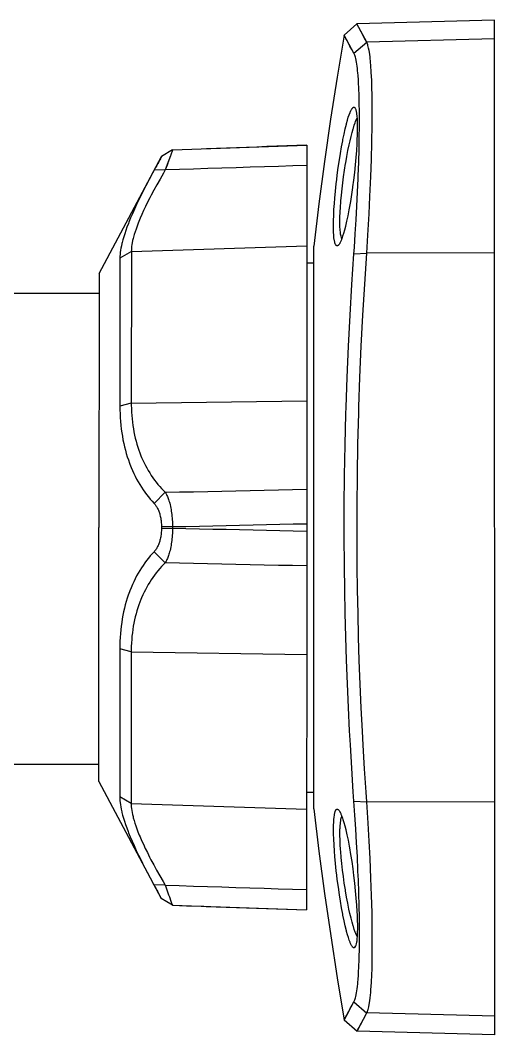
# Model space of a CAD drawing. Header units: millimetres. Extents: x -495897 to 1376592, y -28539 to 470976.
# Drawn here: x 206353 to 208656, y 198647 to 203570 of the extents above; entities that cross this region are included whole.
import ezdxf

# ---------------------------------------------------------------- set-up
doc = ezdxf.new("R2010")
doc.units = ezdxf.units.MM

msp = doc.modelspace()

# ---------------------------------------------------------------- linework, layer by layer
at = {"color": 0}
for p, q in [((207986.888, 203552.118), (207924.618, 203498.194)), ((208655.088, 203569.642), (207986.888, 203552.118)), ((208034.598, 203464.16), (207986.888, 203552.313)), ((207996.248, 203535.244), (207987.408, 203551.208)), ((208655.348, 203480.254), (208655.088, 203569.642)), ((207972.198, 203410.041), (207924.618, 203498.194)), ((207925.138, 203497.089), (207924.618, 203498.194)), ((208001.578, 203525.429), (207996.248, 203535.244)), ((208008.078, 203513.235), (208001.578, 203525.429)), ((208024.588, 203482.594), (208008.078, 203513.235)), ((207929.818, 203488.704), (207925.138, 203497.089)), ((207933.848, 203481.359), (207929.818, 203488.704)), ((207939.308, 203471.505), (207933.848, 203481.359)), ((207945.938, 203459.116), (207939.308, 203471.505)), ((207953.348, 203444.803), (207945.938, 203459.116)), ((207972.198, 203409.859), (208034.598, 203464.16)), ((208034.598, 203464.16), (208024.588, 203482.594)), ((208655.348, 203480.254), (208034.598, 203464.16)), ((208037.198, 203457.881), (208034.598, 203464.16)), ((208039.928, 203450.354), (208037.198, 203457.881)), ((208040.708, 203447.325), (208039.928, 203450.354)), ((208655.478, 202441.97), (208655.348, 203480.254)), ((207962.448, 203428.293), (207953.348, 203444.803)), ((207972.458, 203409.859), (207962.448, 203428.293)), ((207973.888, 203407.025), (207972.458, 203410.041)), ((207975.318, 203403.58), (207973.888, 203407.025)), ((207976.748, 203399.641), (207975.318, 203403.58)), ((207977.918, 203395.741), (207976.748, 203399.641)), ((208043.698, 203435.131), (208040.708, 203447.325)), ((208046.038, 203422.755), (208043.698, 203435.131)), ((208048.898, 203404.503), (208046.038, 203422.755)), ((208050.718, 203390.697), (208048.898, 203404.503)), ((207979.608, 203390.008), (207977.918, 203395.741)), ((207981.168, 203383.716), (207979.608, 203390.008)), ((207982.858, 203376.566), (207981.168, 203383.716)), ((207983.118, 203375.097), (207982.858, 203376.566)), ((207984.808, 203366.153), (207983.118, 203375.097)), ((207986.368, 203356.845), (207984.808, 203366.153)), ((207987.798, 203346.614), (207986.368, 203356.845)), ((208053.448, 203364.918), (208050.718, 203390.697)), ((208054.618, 203351.294), (208053.448, 203364.918)), ((208056.958, 203316.896), (208054.618, 203351.294)), ((207989.228, 203335.525), (207987.798, 203346.614)), ((207990.528, 203323.136), (207989.228, 203335.525)), ((207991.178, 203315.986), (207990.528, 203323.136)), ((207992.608, 203299.333), (207991.178, 203315.986)), ((208058.778, 203278.377), (208056.958, 203316.896)), ((207993.908, 203281.952), (207992.608, 203299.333)), ((207995.208, 203263.336), (207993.908, 203281.952)), ((207996.248, 203243.433), (207995.208, 203263.336)), ((208059.688, 203251.324), (208058.778, 203278.377)), ((208060.858, 203198.856), (208059.688, 203251.324)), ((207996.638, 203233.943), (207996.248, 203243.433)), ((207997.548, 203210.829), (207996.638, 203233.943)), ((207998.198, 203186.285), (207997.548, 203210.829)), ((207998.718, 203160.337), (207998.198, 203186.285)), ((207999.108, 203132.179), (207998.718, 203160.337)), ((208061.508, 203141.344), (208060.858, 203198.856)), ((207945.288, 203098.873), (207949.448, 203110.716)), ((207949.448, 203110.716), (207953.608, 203121.623)), ((207953.608, 203121.805), (207954.908, 203124.652)), ((207953.608, 203121.623), (207953.608, 203121.805)), ((207954.908, 203124.652), (207956.078, 203127.72)), ((207956.078, 203127.72), (207957.508, 203130.567)), ((207957.508, 203130.567), (207958.938, 203133.635)), ((207958.938, 203133.635), (207960.368, 203136.3)), ((207960.368, 203136.3), (207962.058, 203139.004)), ((207962.058, 203139.004), (207963.878, 203141.526)), ((207963.878, 203141.526), (207964.528, 203142.761)), ((207964.528, 203142.761), (207965.828, 203144.009)), ((207965.828, 203144.009), (207966.868, 203145.296)), ((207966.868, 203145.296), (207967.908, 203146.167)), ((207967.908, 203146.167), (207968.818, 203146.895)), ((207968.818, 203146.895), (207969.728, 203147.402)), ((207969.728, 203147.402), (207970.638, 203147.584)), ((207970.638, 203147.584), (207971.548, 203147.766)), ((207971.548, 203147.766), (207972.458, 203147.948)), ((207972.458, 203147.948), (207972.588, 203147.948)), ((207972.588, 203147.948), (207973.108, 203147.766)), ((207973.108, 203147.766), (207973.628, 203147.766)), ((207973.628, 203147.766), (207974.018, 203147.584)), ((207974.018, 203147.584), (207974.538, 203147.402)), ((207974.538, 203147.402), (207974.928, 203147.077)), ((207974.928, 203147.077), (207975.318, 203146.895)), ((207975.318, 203146.895), (207975.838, 203146.531)), ((207975.838, 203146.531), (207976.098, 203146.167)), ((207976.098, 203146.167), (207976.488, 203145.79)), ((207976.488, 203145.79), (207976.878, 203145.296)), ((207976.878, 203145.296), (207978.438, 203142.956)), ((207978.438, 203142.956), (207979.868, 203140.057)), ((207979.868, 203140.057), (207981.168, 203136.482)), ((207981.168, 203136.482), (207981.948, 203134.506)), ((207981.948, 203134.506), (207983.508, 203127.538)), ((207983.508, 203127.538), (207984.938, 203119.647)), ((207984.938, 203119.647), (207985.458, 203115.344)), ((207985.458, 203115.344), (207986.758, 203104.242)), ((207986.758, 203104.242), (207987.668, 203091.359)), ((207999.108, 203130.749), (207999.108, 203132.179)), ((207999.238, 203108.376), (207999.238, 203111.21)), ((207999.238, 203056.038), (207999.238, 203108.376)), ((208061.118, 203057.832), (208061.508, 203125.757)), ((208061.508, 203125.757), (208061.508, 203141.344)), ((207930.338, 203042.427), (207936.058, 203065.723)), ((207936.058, 203065.723), (207936.968, 203069.298)), ((207936.968, 203069.298), (207941.388, 203085.444)), ((207941.388, 203085.444), (207945.288, 203098.873)), ((207969.728, 203046.184), (207974.148, 203060.172)), ((207974.148, 203060.172), (207978.438, 203072.366)), ((207978.438, 203072.366), (207980.648, 203078.281)), ((207980.648, 203078.281), (207984.028, 203086.497)), ((207984.028, 203086.497), (207987.668, 203093.699)), ((207987.668, 203091.359), (207987.798, 203088.655)), ((207987.798, 203088.655), (207988.578, 203071.638)), ((207988.578, 203071.638), (207988.708, 203054.985)), ((207988.708, 203054.985), (207988.708, 203032.612)), ((207998.718, 203001.425), (207999.238, 203056.038)), ((208059.818, 202983.862), (208061.118, 203057.832)), ((207919.158, 202990.83), (207924.748, 203017.701)), ((207924.748, 203017.701), (207930.338, 203042.427)), ((207953.608, 202984.915), (207958.678, 203006.053)), ((207958.678, 203006.053), (207963.618, 203025.41)), ((207963.618, 203025.41), (207968.818, 203043.155)), ((207968.818, 203043.155), (207969.728, 203046.184)), ((207988.318, 203015.049), (207987.278, 202987.619)), ((207988.708, 203032.612), (207988.318, 203015.049)), ((207092.618, 202940.702), (207744.048, 202963.27)), ((207549.308, 202956.432), (207500.558, 202954.651)), ((207597.928, 202958.083), (207549.308, 202956.432)), ((207646.548, 202959.695), (207597.928, 202958.083)), ((207695.298, 202961.476), (207646.548, 202959.695)), ((207744.048, 202963.088), (207695.298, 202961.476)), ((207744.048, 202963.088), (207743.658, 201723.577)), ((207744.048, 202963.27), (207744.048, 202963.088)), ((207912.398, 202954.833), (207918.118, 202985.279)), ((207918.118, 202985.279), (207919.158, 202990.83)), ((207943.468, 202937.634), (207949.318, 202965.61)), ((207949.318, 202965.61), (207953.608, 202984.915)), ((207986.368, 202969.874), (207984.418, 202937.816)), ((207987.278, 202987.619), (207986.368, 202969.874)), ((207997.548, 202943.549), (207998.718, 203001.425)), ((208057.478, 202893.928), (208059.818, 202977.57)), ((208059.818, 202977.57), (208059.818, 202983.862)), ((206735.118, 202341.259), (207038.668, 202908.462)), ((207038.018, 202907.175), (207037.498, 202906.304)), ((207038.408, 202907.734), (207038.018, 202907.175)), ((207038.538, 202908.098), (207038.408, 202907.734)), ((207038.668, 202908.462), (207038.538, 202908.098)), ((207092.618, 202940.702), (207038.668, 202908.462)), ((207081.828, 202912.037), (207056.998, 202843.254)), ((207082.998, 202914.884), (207081.828, 202912.037)), ((207084.038, 202917.77), (207082.998, 202914.884)), ((207085.078, 202920.617), (207084.038, 202917.77)), ((207085.988, 202923.503), (207085.078, 202920.617)), ((207086.378, 202924.192), (207085.988, 202923.503)), ((207087.418, 202927.078), (207086.378, 202924.192)), ((207088.198, 202929.236), (207087.418, 202927.078)), ((207089.238, 202932.083), (207088.198, 202929.236)), ((207089.628, 202933.318), (207089.238, 202932.083)), ((207089.758, 202933.682), (207089.628, 202933.318)), ((207090.798, 202936.386), (207089.758, 202933.682)), ((207091.188, 202937.634), (207090.798, 202936.386)), ((207091.708, 202938.726), (207091.188, 202937.634)), ((207092.098, 202939.415), (207091.708, 202938.726)), ((207091.708, 202938.726), (207091.708, 202938.726)), ((207092.228, 202940.156), (207092.098, 202939.415)), ((207092.488, 202940.52), (207092.228, 202940.338)), ((207092.228, 202940.338), (207092.228, 202940.156)), ((207092.618, 202940.702), (207092.488, 202940.52)), ((207305.818, 202948.047), (207257.068, 202946.435)), ((207354.438, 202949.646), (207305.818, 202948.047)), ((207403.058, 202951.258), (207354.438, 202949.646)), ((207451.808, 202953.039), (207403.058, 202951.258)), ((207500.558, 202954.651), (207451.808, 202953.039)), ((207901.998, 202892.693), (207906.808, 202922.593)), ((207906.808, 202922.593), (207912.398, 202954.833)), ((207932.418, 202878.146), (207937.878, 202908.605)), ((207937.878, 202908.605), (207943.468, 202937.634)), ((207984.418, 202937.816), (207981.688, 202904.146)), ((207995.858, 202881.916), (207997.548, 202943.549)), ((207013.578, 202862.234), (207010.068, 202855.591)), ((207017.218, 202868.656), (207013.578, 202862.234)), ((207020.728, 202875.299), (207017.218, 202868.656)), ((207023.328, 202879.94), (207020.728, 202875.299)), ((207026.838, 202886.583), (207023.328, 202879.94)), ((207028.528, 202889.612), (207026.838, 202886.583)), ((207030.478, 202893.057), (207028.528, 202889.612)), ((207032.948, 202897.685), (207030.478, 202893.057)), ((207033.468, 202898.608), (207032.948, 202897.685)), ((207034.898, 202901.442), (207033.468, 202898.608)), ((207036.068, 202903.418), (207034.898, 202901.442)), ((207036.718, 202905.017), (207036.068, 202903.418)), ((207037.498, 202906.304), (207036.718, 202905.017)), ((207065.448, 202866.498), (207061.288, 202855.032)), ((207072.728, 202886.96), (207065.448, 202866.498)), ((207537.868, 202858.477), (207469.228, 202856.319)), ((207606.638, 202860.635), (207537.868, 202858.477)), ((207675.278, 202862.741), (207606.638, 202860.635)), ((207744.048, 202864.899), (207675.278, 202862.741)), ((207896.668, 202855.773), (207901.998, 202892.693)), ((207926.698, 202842.331), (207931.898, 202874.389)), ((207931.898, 202874.389), (207932.418, 202878.146)), ((207978.438, 202868.656), (207974.538, 202830.865)), ((207981.688, 202904.146), (207978.438, 202868.656)), ((207993.518, 202815.096), (207995.858, 202881.916)), ((208054.618, 202810.819), (208057.478, 202893.928)), ((206994.858, 202827.836), (206977.828, 202796.285)), ((207002.918, 202842.513), (206994.858, 202827.836)), ((207006.428, 202849.169), (207002.918, 202842.513)), ((207056.998, 202843.254), (207002.918, 202842.513)), ((207010.068, 202855.591), (207006.428, 202849.169)), ((207047.638, 202827.29), (207031.388, 202798.625)), ((207056.998, 202843.254), (207047.638, 202827.29)), ((207061.288, 202855.032), (207056.998, 202843.254)), ((207125.768, 202845.399), (207056.998, 202843.254)), ((207194.408, 202847.518), (207125.768, 202845.399)), ((207263.178, 202849.663), (207194.408, 202847.518)), ((207331.818, 202851.821), (207263.178, 202849.663)), ((207400.588, 202853.979), (207331.818, 202851.821)), ((207469.228, 202856.319), (207400.588, 202853.979)), ((207889.128, 202797.715), (207891.598, 202818.528)), ((207891.598, 202818.528), (207896.668, 202855.773)), ((207918.118, 202781.608), (207922.148, 202810.091)), ((207922.148, 202810.091), (207926.698, 202842.331)), ((207974.538, 202830.865), (207970.118, 202793.256)), ((207992.998, 202802.018), (207993.518, 202815.096)), ((208050.458, 202714.97), (208054.618, 202810.819)), ((206962.228, 202766.567), (206947.668, 202738.084)), ((206977.828, 202796.285), (206962.228, 202766.567)), ((207016.178, 202771.572), (207002.008, 202745.611)), ((207031.388, 202798.625), (207016.178, 202771.572)), ((207882.888, 202741.113), (207886.528, 202776.746)), ((207886.528, 202776.746), (207889.128, 202797.715)), ((207914.738, 202751.851), (207918.118, 202781.608)), ((207965.568, 202758.858), (207960.628, 202723.55)), ((207965.958, 202761.198), (207965.568, 202758.858)), ((207970.118, 202793.256), (207965.958, 202761.198)), ((207990.138, 202735.016), (207992.998, 202802.018)), ((206934.148, 202710.667), (206928.558, 202699.565)), ((206947.668, 202738.084), (206934.148, 202710.667)), ((206988.748, 202720.703), (206982.248, 202708.145)), ((207002.008, 202745.611), (206988.748, 202720.703)), ((207879.638, 202706.169), (207882.888, 202741.113)), ((207908.888, 202692.922), (207911.488, 202721.756)), ((207911.488, 202721.756), (207914.738, 202751.851)), ((207960.628, 202723.55), (207955.168, 202690.075)), ((207986.888, 202667.832), (207990.138, 202735.016)), ((208046.298, 202629.859), (208050.458, 202714.97)), ((206917.118, 202675.346), (206906.718, 202652.609)), ((206928.558, 202699.565), (206917.118, 202675.346)), ((206960.928, 202665.531), (206951.698, 202646.005)), ((206971.198, 202686.318), (206960.928, 202665.531)), ((206982.248, 202708.145), (206971.198, 202686.318)), ((207875.738, 202650.997), (207877.688, 202680.585)), ((207877.688, 202680.585), (207879.638, 202706.169)), ((207905.378, 202638.114), (207906.678, 202662.645)), ((207906.678, 202662.645), (207908.628, 202688.788)), ((207908.628, 202688.788), (207908.888, 202692.922)), ((207955.168, 202690.075), (207949.708, 202658.147)), ((207983.118, 202600.687), (207986.888, 202667.832)), ((206896.968, 202631.146), (206888.258, 202610.372)), ((206906.718, 202652.609), (206896.968, 202631.146)), ((206943.248, 202627.194), (206935.188, 202608.903)), ((206951.698, 202646.005), (206943.248, 202627.194)), ((207873.528, 202597.437), (207874.308, 202621.825)), ((207874.308, 202621.825), (207874.438, 202623.073)), ((207874.438, 202623.073), (207875.738, 202650.997)), ((207904.208, 202599.595), (207904.468, 202614.818)), ((207904.468, 202614.818), (207905.378, 202638.114)), ((207942.688, 202621.279), (207937.098, 202595.279)), ((207948.018, 202649.398), (207942.688, 202621.279)), ((207949.708, 202658.147), (207948.018, 202649.398)), ((208040.448, 202527.406), (208046.298, 202629.859)), ((206870.838, 202566.289), (206864.988, 202549.779)), ((206877.468, 202583.813), (206870.838, 202566.289)), ((206880.198, 202590.456), (206877.468, 202583.813)), ((206888.258, 202610.372), (206880.198, 202590.456)), ((206919.718, 202570.059), (206914.778, 202556.071)), ((206925.308, 202584.918), (206919.718, 202570.059)), ((206931.808, 202600.687), (206925.308, 202584.918)), ((206935.188, 202608.903), (206931.808, 202600.687)), ((207873.398, 202574.869), (207873.528, 202597.437)), ((207873.528, 202554.095), (207873.398, 202574.869)), ((207904.338, 202582.942), (207904.208, 202599.595)), ((207904.728, 202567.901), (207904.338, 202582.942)), ((207905.378, 202554.095), (207904.728, 202567.901)), ((207930.988, 202568.59), (207926.308, 202550.702)), ((207931.378, 202570.748), (207930.988, 202568.59)), ((207937.098, 202595.279), (207931.378, 202570.748)), ((207979.088, 202533.685), (207983.118, 202600.687)), ((206855.108, 202519.333), (206850.948, 202505.02)), ((206859.788, 202534.192), (206855.108, 202519.333)), ((206864.988, 202549.779), (206859.788, 202534.192)), ((206902.558, 202516.811), (206901.128, 202511.26)), ((206906.068, 202529.564), (206902.558, 202516.811)), ((206910.098, 202542.629), (206906.068, 202529.564)), ((206914.778, 202556.071), (206910.098, 202542.629)), ((207873.918, 202540.835), (207873.528, 202554.095)), ((207874.568, 202527.406), (207873.918, 202540.835)), ((207875.738, 202515.576), (207874.568, 202527.406)), ((207877.038, 202504.656), (207875.738, 202515.576)), ((207905.638, 202551.937), (207905.378, 202554.095)), ((207906.678, 202541.212), (207905.638, 202551.937)), ((207907.978, 202531.891), (207906.678, 202541.212)), ((207908.888, 202527.406), (207907.978, 202531.891)), ((207910.058, 202521.309), (207908.888, 202527.406)), ((207911.618, 202516.122), (207910.058, 202521.309)), ((207911.878, 202515.381), (207911.618, 202516.122)), ((207912.008, 202514.835), (207911.878, 202515.381)), ((207912.268, 202514.328), (207912.008, 202514.835)), ((207912.658, 202513.964), (207912.268, 202514.328)), ((207912.788, 202513.236), (207912.658, 202513.964)), ((207912.918, 202512.911), (207912.788, 202513.236)), ((207913.048, 202512.365), (207912.918, 202512.911)), ((207917.728, 202521.673), (207913.308, 202509.102)), ((207922.148, 202535.297), (207917.728, 202521.673)), ((207926.308, 202550.702), (207922.148, 202535.297)), ((207974.538, 202466.501), (207979.088, 202533.685)), ((208034.728, 202439.812), (208040.448, 202527.406)), ((206841.328, 202463.797), (206839.508, 202453.423)), ((206843.668, 202475.081), (206841.328, 202463.797)), ((206846.268, 202487.275), (206843.668, 202475.081)), ((206847.178, 202491.032), (206846.268, 202487.275)), ((206850.948, 202505.02), (206847.178, 202491.032)), ((206892.158, 202447.885), (207743.788, 202474.574)), ((206892.678, 202463.797), (206892.158, 202455.581)), ((206893.588, 202472.234), (206892.678, 202463.797)), ((206894.888, 202481.178), (206893.588, 202472.234)), ((206896.448, 202490.486), (206894.888, 202481.178)), ((206898.398, 202500.522), (206896.448, 202490.486)), ((206901.128, 202511.26), (206898.398, 202500.522)), ((207777.718, 202387.851), (207777.458, 202473.287)), ((207877.688, 202501.445), (207877.038, 202504.838)), ((207878.338, 202498), (207877.688, 202501.445)), ((207879.118, 202494.607), (207878.338, 202498)), ((207879.768, 202491.773), (207879.118, 202494.607)), ((207879.768, 202491.591), (207879.768, 202491.773)), ((207880.548, 202488.692), (207879.768, 202491.591)), ((207881.198, 202486.352), (207880.548, 202488.692)), ((207881.978, 202484.389), (207881.198, 202486.352)), ((207882.888, 202482.27), (207881.978, 202484.389)), ((207883.148, 202481.542), (207882.888, 202482.27)), ((207884.058, 202479.943), (207883.148, 202481.542)), ((207884.968, 202478.656), (207884.058, 202479.943)), ((207885.878, 202477.421), (207884.968, 202478.656)), ((207886.788, 202476.537), (207885.878, 202477.421)), ((207887.698, 202475.991), (207886.788, 202476.537)), ((207888.348, 202475.445), (207887.698, 202475.991)), ((207889.258, 202475.081), (207888.348, 202475.445)), ((207890.168, 202474.886), (207889.258, 202475.081)), ((207890.948, 202474.886), (207890.168, 202474.886)), ((207891.598, 202474.886), (207890.948, 202474.704)), ((207892.118, 202474.886), (207891.598, 202474.886)), ((207892.898, 202475.263), (207892.118, 202474.886)), ((207893.418, 202475.445), (207892.898, 202475.263)), ((207893.938, 202475.809), (207893.418, 202475.445)), ((207894.458, 202475.991), (207893.938, 202475.809)), ((207895.238, 202476.537), (207894.458, 202475.991)), ((207895.628, 202476.862), (207895.238, 202476.537)), ((207895.238, 202476.537), (207895.238, 202476.537)), ((207896.148, 202477.226), (207895.628, 202476.862)), ((207896.668, 202477.785), (207896.148, 202477.226)), ((207897.838, 202479.02), (207896.668, 202477.785)), ((207899.138, 202480.437), (207897.838, 202479.02)), ((207900.568, 202482.27), (207899.138, 202480.437)), ((207901.868, 202484.246), (207900.568, 202482.27)), ((207903.298, 202486.729), (207901.868, 202484.246)), ((207904.208, 202488.328), (207903.298, 202486.729)), ((207905.768, 202491.396), (207904.208, 202488.328)), ((207907.198, 202494.425), (207905.768, 202491.396)), ((207908.628, 202497.636), (207907.198, 202494.425)), ((207910.058, 202500.899), (207908.628, 202497.636)), ((207911.358, 202503.928), (207910.058, 202500.899)), ((207912.658, 202507.178), (207911.358, 202503.928)), ((207912.788, 202507.685), (207912.658, 202507.178)), ((207913.308, 202511.988), (207913.048, 202512.365)), ((207913.438, 202511.442), (207913.308, 202511.988)), ((207913.828, 202510.935), (207913.438, 202511.442)), ((207913.828, 202510.753), (207913.828, 202510.935)), ((207972.588, 202436.913), (207974.538, 202466.501)), ((206836.648, 202415.957), (206836.518, 201697.421)), ((206892.158, 202447.885), (206836.648, 202415.957)), ((206836.778, 202424.771), (206836.648, 202415.957)), ((206837.298, 202433.897), (206836.778, 202424.771)), ((206838.208, 202443.387), (206837.298, 202433.897)), ((206839.508, 202453.423), (206838.208, 202443.387)), ((206892.158, 202447.885), (206891.768, 201711.76)), ((206892.158, 202455.581), (206892.028, 202447.885)), ((207962.578, 202287.881), (207972.458, 202436.913)), ((207972.588, 202436.913), (208034.728, 202439.812)), ((208024.718, 202289.857), (208034.728, 202439.812)), ((208655.478, 202441.97), (208034.728, 202439.812)), ((208655.868, 199774.838), (208655.478, 202441.97)), ((207743.788, 202392.154), (207777.458, 202392.154)), ((207777.848, 201001.271), (207777.718, 202387.851)), ((206735.118, 202341.259), (206735.118, 202247.568)), ((207953.608, 202138.121), (207962.578, 202287.881)), ((208015.748, 202139.187), (208024.718, 202289.857)), ((206735.118, 202244.344), (206292.728, 202244.344)), ((206735.118, 202247.568), (206734.728, 201108.209)), ((207945.938, 201987.633), (207953.608, 202138.121)), ((208008.078, 201988.179), (208015.748, 202139.187)), ((207939.438, 201836.794), (207945.938, 201987.633)), ((208001.578, 201836.443), (208008.078, 201988.179)), ((207934.238, 201692.585), (207939.438, 201836.794)), ((207996.638, 201693.833), (208001.578, 201836.443)), ((206891.768, 201711.76), (206836.518, 201697.421)), ((206836.518, 201697.421), (206836.648, 201679.325)), ((206836.648, 201679.325), (206837.168, 201660.163)), ((206891.768, 201711.76), (207743.658, 201723.577)), ((206891.768, 201711.76), (206892.028, 201702.257)), ((206892.028, 201702.257), (206892.418, 201685.24)), ((206892.418, 201685.24), (206893.068, 201668.392)), ((207743.658, 201723.577), (207743.268, 200921.724)), ((207933.198, 201660.163), (207934.238, 201692.585)), ((207995.728, 201663.205), (207996.638, 201693.833)), ((206837.168, 201660.163), (206838.078, 201641.352)), ((206838.078, 201641.352), (206839.248, 201622.71)), ((206893.068, 201668.392), (206894.108, 201651.739)), ((206894.108, 201651.739), (206895.538, 201635.255)), ((206895.538, 201635.255), (206897.358, 201619.135)), ((207929.428, 201509.675), (207933.198, 201660.163)), ((207991.698, 201512.002), (207995.728, 201663.205)), ((206839.248, 201622.71), (206841.068, 201604.445)), ((206841.068, 201604.445), (206843.018, 201586.167)), ((206843.018, 201586.167), (206845.618, 201568.435)), ((206897.358, 201619.135), (206899.568, 201603.015)), ((206899.568, 201603.015), (206902.038, 201587.246)), ((206902.038, 201587.246), (206904.898, 201571.841)), ((206845.618, 201568.435), (206848.348, 201550.872)), ((206848.348, 201550.872), (206851.468, 201533.686)), ((206851.468, 201533.686), (206854.848, 201516.656)), ((206904.898, 201571.841), (206907.888, 201556.605)), ((206907.888, 201556.605), (206911.398, 201541.564)), ((206911.398, 201541.564), (206915.168, 201526.692)), ((206854.848, 201516.656), (206858.878, 201500.003)), ((206858.878, 201500.003), (206863.038, 201483.701)), ((206863.038, 201483.701), (206867.458, 201467.581)), ((206915.168, 201526.692), (206919.198, 201512.184)), ((206919.198, 201512.184), (206923.488, 201498.027)), ((206923.488, 201498.027), (206928.428, 201484.052)), ((206928.428, 201484.052), (206933.238, 201470.259)), ((207926.698, 201360.63), (207929.428, 201509.675)), ((207989.098, 201362.242), (207991.698, 201512.002)), ((206867.458, 201467.581), (206872.268, 201451.63)), ((206872.268, 201451.63), (206877.468, 201436.225)), ((206877.468, 201436.225), (206882.928, 201421.002)), ((206933.238, 201470.259), (206938.568, 201456.83)), ((206938.568, 201456.83), (206941.948, 201448.406)), ((206941.948, 201448.406), (206947.798, 201435.328)), ((206947.798, 201435.328), (206953.908, 201422.432)), ((206882.928, 201421.002), (206885.008, 201414.905)), ((206885.008, 201414.905), (206891.118, 201400.046)), ((206891.118, 201400.046), (206897.358, 201385.525)), ((206897.358, 201385.525), (206903.858, 201371.017)), ((206953.908, 201422.432), (206960.408, 201409.718)), ((206960.408, 201409.718), (206967.038, 201397.173)), ((206967.038, 201397.173), (206974.058, 201384.992)), ((206974.058, 201384.992), (206981.208, 201372.993)), ((206903.858, 201371.017), (206910.618, 201357.042)), ((206910.618, 201357.042), (206917.768, 201343.249)), ((206917.768, 201343.249), (206925.178, 201329.82)), ((206981.208, 201372.993), (206988.748, 201361.345)), ((206988.748, 201361.345), (206996.418, 201349.879)), ((206996.418, 201349.879), (207004.478, 201338.764)), ((207004.478, 201338.764), (207012.538, 201328.026)), ((207925.268, 201212.651), (207926.698, 201360.63)), ((207987.668, 201213.73), (207989.098, 201362.242)), ((206925.178, 201329.82), (206932.848, 201316.911)), ((206932.848, 201316.911), (206940.648, 201304.197)), ((206940.648, 201304.197), (206948.968, 201291.834)), ((206948.968, 201291.834), (206957.418, 201279.835)), ((207012.538, 201328.026), (207020.988, 201317.639)), ((207020.988, 201317.639), (207029.568, 201307.603)), ((207029.568, 201307.603), (207038.408, 201297.749)), ((207038.408, 201297.749), (207047.508, 201288.428)), ((207047.508, 201288.428), (207056.608, 201279.302)), ((207125.248, 201280.732), (207194.018, 201282.162)), ((207194.018, 201282.162), (207262.658, 201283.774)), ((207262.658, 201283.774), (207331.428, 201285.204)), ((207331.428, 201285.204), (207400.068, 201286.634)), ((207400.068, 201286.634), (207468.838, 201288.077)), ((207468.838, 201288.077), (207537.478, 201289.689)), ((207537.478, 201289.689), (207606.118, 201291.119)), ((207606.118, 201291.119), (207674.888, 201292.549)), ((207674.888, 201292.549), (207743.398, 201294.161)), ((206957.418, 201279.835), (206965.998, 201268.187)), ((206965.998, 201268.187), (206974.708, 201256.903)), ((206974.708, 201256.903), (206983.678, 201246.152)), ((206983.678, 201246.152), (206993.038, 201235.583)), ((206993.038, 201235.583), (207002.398, 201225.547)), ((207056.608, 201279.302), (207002.398, 201225.547)), ((207056.608, 201279.302), (207125.248, 201280.732)), ((207056.608, 201279.302), (207058.818, 201275.714)), ((207058.818, 201275.714), (207060.898, 201271.957)), ((207060.898, 201271.957), (207062.848, 201268.005)), ((207062.848, 201268.005), (207064.798, 201263.715)), ((207064.798, 201263.715), (207067.008, 201259.23)), ((207067.008, 201259.23), (207068.958, 201254.394)), ((207068.958, 201254.394), (207070.778, 201249.558)), ((207070.778, 201249.558), (207072.728, 201244.007)), ((207072.728, 201244.007), (207074.678, 201238.092)), ((207074.678, 201238.092), (207076.498, 201231.995)), ((207002.398, 201225.547), (207004.868, 201222.869)), ((207004.868, 201222.869), (207007.208, 201220.178)), ((207007.208, 201220.178), (207009.288, 201217.136)), ((207009.288, 201217.136), (207011.628, 201214.094)), ((207011.628, 201214.094), (207013.838, 201210.87)), ((207013.838, 201210.87), (207015.788, 201207.464)), ((207015.788, 201207.464), (207017.998, 201203.876)), ((207017.998, 201203.876), (207019.688, 201200.119)), ((207019.688, 201200.119), (207021.638, 201196.18)), ((207021.638, 201196.18), (207023.458, 201191.877)), ((207023.458, 201191.877), (207025.278, 201187.392)), ((207025.278, 201187.392), (207026.838, 201182.92)), ((207076.498, 201231.995), (207078.318, 201225.729)), ((207078.318, 201225.729), (207079.878, 201219.099)), ((207079.878, 201219.099), (207081.568, 201212.118)), ((207081.568, 201212.118), (207081.828, 201210.142)), ((207081.828, 201210.142), (207083.518, 201202.628)), ((207083.518, 201202.628), (207084.948, 201194.919)), ((207084.948, 201194.919), (207086.118, 201187.028)), ((207086.118, 201187.028), (207087.418, 201178.981)), ((207925.138, 201065.933), (207925.268, 201212.651)), ((207987.408, 201066.297), (207987.668, 201213.73)), ((207026.838, 201182.92), (207028.138, 201179.514)), ((207028.138, 201179.514), (207029.568, 201174.496)), ((207029.568, 201174.496), (207031.128, 201169.296)), ((207031.128, 201169.296), (207032.428, 201164.109)), ((207032.428, 201164.109), (207033.468, 201158.727)), ((207033.468, 201158.727), (207034.638, 201153.176)), ((207034.638, 201153.176), (207035.548, 201147.625)), ((207035.548, 201147.625), (207036.328, 201142.074)), ((207036.328, 201142.074), (207036.978, 201136.341)), ((207036.978, 201136.341), (207037.498, 201130.608)), ((207087.418, 201178.981), (207088.458, 201170.908)), ((207088.458, 201170.908), (207089.368, 201162.679)), ((207089.368, 201162.679), (207090.148, 201154.255)), ((207090.148, 201154.255), (207090.798, 201145.649)), ((207090.798, 201145.649), (207091.318, 201136.874)), ((207091.318, 201136.874), (207091.708, 201127.917)), ((206734.208, 199969.032), (206734.728, 201108.209)), ((207037.498, 201085.823), (207036.978, 201079.908)), ((207037.498, 201130.608), (207037.758, 201124.511)), ((207037.758, 201091.725), (207037.498, 201085.823)), ((207037.758, 201124.511), (207038.018, 201118.609)), ((207038.018, 201097.822), (207037.758, 201091.725)), ((207038.018, 201118.609), (207038.148, 201112.512)), ((207038.148, 201103.906), (207038.018, 201097.822)), ((207091.968, 201112.512), (207038.148, 201112.33)), ((207038.148, 201112.512), (207038.148, 201112.33)), ((207038.148, 201112.33), (207038.148, 201104.101)), ((207091.968, 201103.906), (207038.148, 201104.101)), ((207038.148, 201104.101), (207038.148, 201103.906)), ((207091.708, 201088.501), (207091.318, 201079.544)), ((207091.708, 201127.917), (207091.968, 201118.778)), ((207091.968, 201097.458), (207091.708, 201088.501)), ((207091.968, 201118.778), (207091.968, 201112.512)), ((207091.968, 201112.512), (207157.098, 201113.773)), ((207091.968, 201112.512), (207091.968, 201103.906)), ((207157.098, 201102.476), (207091.968, 201103.906)), ((207091.968, 201103.906), (207091.968, 201097.458)), ((207157.098, 201113.773), (207222.358, 201115.372)), ((207222.358, 201101.046), (207157.098, 201102.476)), ((207222.358, 201115.372), (207287.358, 201116.633)), ((207287.618, 201099.434), (207222.358, 201101.046)), ((207287.358, 201116.633), (207352.618, 201118.245)), ((207352.618, 201098.004), (207287.618, 201099.434)), ((207352.618, 201118.245), (207417.748, 201119.675)), ((207417.748, 201096.392), (207352.618, 201098.004)), ((207417.748, 201119.675), (207482.878, 201121.105)), ((207482.878, 201094.949), (207417.748, 201096.392)), ((207482.878, 201121.105), (207548.008, 201122.548)), ((207548.008, 201093.519), (207482.878, 201094.949)), ((207548.008, 201122.548), (207613.268, 201123.978)), ((207613.268, 201091.907), (207548.008, 201093.519)), ((207613.268, 201123.978), (207678.268, 201125.408)), ((207678.268, 201090.477), (207613.268, 201091.907)), ((207678.268, 201125.408), (207743.398, 201126.838)), ((207743.398, 201089.047), (207678.268, 201090.477)), ((207028.008, 201036.917), (207026.838, 201033.511)), ((207029.568, 201041.935), (207028.008, 201036.917)), ((207030.998, 201047.122), (207029.568, 201041.935)), ((207032.298, 201052.322), (207030.998, 201047.122)), ((207033.468, 201057.691), (207032.298, 201052.322)), ((207034.638, 201063.073), (207033.468, 201057.691)), ((207035.548, 201068.624), (207034.638, 201063.073)), ((207036.198, 201074.175), (207035.548, 201068.624)), ((207036.978, 201079.908), (207036.198, 201074.175)), ((207087.418, 201037.268), (207086.118, 201029.39)), ((207088.458, 201045.51), (207087.418, 201037.268)), ((207089.368, 201053.752), (207088.458, 201045.51)), ((207090.148, 201062.176), (207089.368, 201053.752)), ((207090.798, 201070.769), (207090.148, 201062.176)), ((207091.318, 201079.544), (207090.798, 201070.769)), ((207926.048, 200920.463), (207925.138, 201065.933)), ((207988.318, 200920.112), (207987.408, 201066.297)), ((207002.398, 200990.871), (206993.038, 200980.848)), ((207004.738, 200993.562), (207002.398, 200990.871)), ((207056.478, 200937.129), (207002.398, 200990.871)), ((207007.078, 200996.253), (207004.738, 200993.562)), ((207009.288, 200999.113), (207007.078, 200996.253)), ((207011.498, 201002.155), (207009.288, 200999.113)), ((207013.578, 201005.561), (207011.498, 201002.155)), ((207015.788, 201008.967), (207013.578, 201005.561)), ((207017.738, 201012.555), (207015.788, 201008.967)), ((207019.688, 201016.312), (207017.738, 201012.555)), ((207021.638, 201020.251), (207019.688, 201016.312)), ((207023.458, 201024.554), (207021.638, 201020.251)), ((207025.278, 201028.844), (207023.458, 201024.554)), ((207026.838, 201033.511), (207025.278, 201028.844)), ((207078.058, 200990.689), (207076.368, 200984.241)), ((207079.878, 200997.319), (207078.058, 200990.689)), ((207081.568, 201004.313), (207079.878, 200997.319)), ((207081.828, 201006.276), (207081.568, 201004.313)), ((207083.518, 201013.803), (207081.828, 201006.276)), ((207084.948, 201021.512), (207083.518, 201013.803)), ((207086.118, 201029.39), (207084.948, 201021.512)), ((207777.848, 199813.526), (207777.848, 201001.271)), ((206965.738, 200948.231), (206957.158, 200936.596)), ((206974.578, 200959.528), (206965.738, 200948.231)), ((206983.678, 200970.266), (206974.578, 200959.528)), ((206993.038, 200980.848), (206983.678, 200970.266)), ((207058.558, 200940.717), (207056.478, 200937.129)), ((207060.768, 200944.474), (207058.558, 200940.717)), ((207062.848, 200948.413), (207060.768, 200944.474)), ((207064.798, 200952.716), (207062.848, 200948.413)), ((207066.878, 200957.188), (207064.798, 200952.716)), ((207068.828, 200962.024), (207066.878, 200957.188)), ((207070.648, 200966.873), (207068.828, 200962.024)), ((207072.598, 200972.424), (207070.648, 200966.873)), ((207074.548, 200978.339), (207072.598, 200972.424)), ((207076.368, 200984.241), (207074.548, 200978.339)), ((206932.588, 200899.689), (206925.178, 200886.611)), ((206940.648, 200912.403), (206932.588, 200899.689)), ((206948.838, 200924.584), (206940.648, 200912.403)), ((206957.158, 200936.596), (206948.838, 200924.584)), ((207012.408, 200888.223), (207004.348, 200877.472)), ((207020.728, 200898.61), (207012.408, 200888.223)), ((207029.568, 200908.828), (207020.728, 200898.61)), ((207038.408, 200918.5), (207029.568, 200908.828)), ((207047.248, 200927.99), (207038.408, 200918.5)), ((207056.478, 200937.129), (207047.248, 200927.99)), ((207125.118, 200935.517), (207056.478, 200937.129)), ((207193.888, 200934.087), (207125.118, 200935.517)), ((207262.528, 200932.475), (207193.888, 200934.087)), ((207331.298, 200931.032), (207262.528, 200932.475)), ((207400.068, 200929.433), (207331.298, 200931.032)), ((207468.708, 200927.99), (207400.068, 200929.433)), ((207537.218, 200926.378), (207468.708, 200927.99)), ((207605.858, 200924.766), (207537.218, 200926.378)), ((207674.628, 200923.336), (207605.858, 200924.766)), ((207743.398, 200921.724), (207674.628, 200923.336)), ((207743.398, 200921.724), (207742.748, 199252.81)), ((207927.608, 200806.18), (207926.048, 200920.463)), ((207990.008, 200805.634), (207988.318, 200919.93)), ((206903.598, 200845.401), (206896.968, 200831.075)), ((206910.618, 200859.558), (206903.598, 200845.401)), ((206917.638, 200873.169), (206910.618, 200859.558)), ((206925.178, 200886.611), (206917.638, 200873.169)), ((206981.078, 200843.438), (206973.928, 200831.426)), ((206988.488, 200855.086), (206981.078, 200843.438)), ((206996.288, 200866.37), (206988.488, 200855.086)), ((207004.348, 200877.472), (206996.288, 200866.37)), ((206882.668, 200795.611), (206877.078, 200780.375)), ((206884.748, 200801.513), (206882.668, 200795.611)), ((206890.858, 200816.385), (206884.748, 200801.513)), ((206896.968, 200831.075), (206890.858, 200816.385)), ((206953.648, 200793.986), (206947.538, 200781.09)), ((206960.018, 200806.713), (206953.648, 200793.986)), ((206966.908, 200819.245), (206960.018, 200806.713)), ((206973.928, 200831.426), (206966.908, 200819.245)), ((207929.818, 200692.066), (207927.608, 200806.18)), ((207992.348, 200691.156), (207990.008, 200805.634)), ((206867.328, 200748.85), (206862.648, 200732.899)), ((206871.878, 200764.788), (206867.328, 200748.85)), ((206877.078, 200780.375), (206871.878, 200764.788)), ((206932.978, 200746.159), (206928.038, 200732.366)), ((206938.178, 200759.601), (206932.978, 200746.159)), ((206941.818, 200767.83), (206938.178, 200759.601)), ((206947.538, 200781.09), (206941.818, 200767.83)), ((206854.718, 200699.762), (206851.078, 200682.745)), ((206858.488, 200716.415), (206854.718, 200699.762)), ((206862.648, 200732.899), (206858.488, 200716.415)), ((206919.068, 200704.247), (206914.908, 200689.726)), ((206923.358, 200718.391), (206919.068, 200704.247)), ((206928.038, 200732.366), (206923.358, 200718.391)), ((207932.808, 200577.939), (207929.818, 200692.066)), ((206845.228, 200647.983), (206842.888, 200630.251)), ((206848.088, 200665.546), (206845.228, 200647.983)), ((206851.078, 200682.745), (206848.088, 200665.546)), ((206904.508, 200644.759), (206901.648, 200629.185)), ((206907.628, 200659.813), (206904.508, 200644.759)), ((206911.138, 200674.867), (206907.628, 200659.813)), ((206914.908, 200689.726), (206911.138, 200674.867)), ((207995.208, 200576.873), (207992.348, 200691.156)), ((206839.118, 200593.89), (206837.688, 200575.079)), ((206840.808, 200612.155), (206839.118, 200593.89)), ((206842.888, 200630.251), (206840.808, 200612.155)), ((206896.968, 200597.465), (206895.148, 200581.163)), ((206899.178, 200613.416), (206896.968, 200597.465)), ((206901.648, 200629.185), (206899.178, 200613.416)), ((206836.778, 200556.268), (206836.258, 200537.106)), ((206837.688, 200575.079), (206836.778, 200556.268)), ((206892.678, 200548.208), (206892.028, 200531.191)), ((206893.848, 200564.679), (206892.678, 200548.208)), ((206895.148, 200581.163), (206893.848, 200564.679)), ((207936.448, 200463.825), (207932.808, 200577.939)), ((207998.718, 200462.395), (207995.208, 200576.873)), ((206836.128, 200519.179), (206835.738, 199800.461)), ((206836.258, 200537.106), (206836.128, 200519.179)), ((206891.508, 200504.853), (206836.128, 200519.179)), ((206891.508, 200504.853), (206891.118, 199768.741)), ((206892.028, 200531.191), (206891.508, 200514.174)), ((206891.508, 200514.174), (206891.508, 200504.853)), ((206891.508, 200504.853), (207743.268, 200492.308)), ((207940.738, 200349.711), (207936.448, 200463.825)), ((208003.008, 200348.099), (207998.718, 200462.395)), ((207945.678, 200235.597), (207940.738, 200349.711)), ((208008.078, 200233.803), (208003.008, 200348.099)), ((207951.398, 200121.483), (207945.678, 200235.597)), ((208013.798, 200119.507), (208008.078, 200233.803)), ((207955.168, 200053.948), (207951.398, 200121.483)), ((208017.568, 200051.79), (208013.798, 200119.507)), ((207962.058, 199940.003), (207955.168, 200053.948)), ((208024.328, 199937.507), (208017.568, 200051.79)), ((206734.208, 199958.281), (205339.308, 199958.281)), ((206734.208, 199875.159), (206734.208, 199969.032)), ((207969.598, 199825.889), (207962.058, 199940.003)), ((208031.868, 199823.38), (208024.328, 199937.507)), ((206734.208, 199875.159), (207037.498, 199307.982)), ((207742.878, 199824.641), (207777.848, 199824.641)), ((207777.848, 199743.313), (207777.848, 199813.526)), ((207972.718, 199779.674), (207969.598, 199825.889)), ((208035.118, 199776.983), (208031.868, 199823.38)), ((206891.118, 199768.741), (206835.738, 199800.63)), ((206835.738, 199800.63), (206835.868, 199791.673)), ((206835.868, 199791.673), (206836.518, 199782.716)), ((206836.518, 199782.716), (206837.298, 199773.226)), ((206837.298, 199773.226), (206838.858, 199763.19)), ((206838.858, 199763.19), (206840.418, 199752.621)), ((206891.118, 199768.741), (207742.878, 199741.337)), ((206891.118, 199768.741), (206891.248, 199760.863)), ((206891.248, 199760.863), (206891.768, 199752.803)), ((207972.718, 199779.674), (208035.118, 199776.983)), ((207977.398, 199712.672), (207972.718, 199779.674)), ((208655.868, 199774.838), (208035.118, 199776.983)), ((208041.618, 199674.335), (208035.118, 199776.983)), ((208655.868, 198736.515), (208655.868, 199774.838)), ((206840.418, 199752.621), (206842.758, 199741.337)), ((206842.758, 199741.337), (206845.358, 199729.156)), ((206845.358, 199729.156), (206846.268, 199725.75)), ((206846.268, 199725.75), (206849.908, 199711.775)), ((206849.908, 199711.775), (206854.068, 199697.449)), ((206891.768, 199752.803), (206892.678, 199744.197)), ((206892.678, 199744.197), (206893.978, 199735.422)), ((206893.978, 199735.422), (206895.538, 199725.932)), ((206895.538, 199725.932), (206897.488, 199716.078)), ((206897.488, 199716.078), (206900.218, 199705.327)), ((207876.258, 199702.649), (207877.688, 199713.205)), ((207877.688, 199713.205), (207878.208, 199716.429)), ((207878.208, 199716.429), (207878.728, 199719.666)), ((207878.728, 199719.666), (207879.378, 199722.89)), ((207879.378, 199722.89), (207880.418, 199725.932)), ((207880.418, 199726.114), (207881.068, 199728.792)), ((207880.418, 199725.932), (207880.418, 199726.114)), ((207881.068, 199728.792), (207881.718, 199731.132)), ((207881.718, 199731.132), (207882.498, 199733.095)), ((207882.498, 199733.095), (207883.538, 199735.071)), ((207883.538, 199735.071), (207884.448, 199736.683)), ((207883.538, 199735.071), (207883.538, 199735.071)), ((207884.448, 199736.683), (207885.358, 199738.113)), ((207885.358, 199738.113), (207886.268, 199739.179)), ((207886.268, 199739.179), (207887.178, 199740.089)), ((207887.178, 199740.089), (207887.828, 199740.622)), ((207887.828, 199740.622), (207888.738, 199741.155)), ((207888.738, 199741.155), (207889.648, 199741.519)), ((207889.648, 199741.519), (207890.298, 199741.688)), ((207890.298, 199741.688), (207891.208, 199741.87)), ((207891.208, 199741.87), (207891.208, 199741.87)), ((207891.208, 199741.87), (207891.988, 199741.688)), ((207891.988, 199741.688), (207892.508, 199741.519)), ((207892.508, 199741.519), (207893.028, 199741.519)), ((207893.028, 199741.519), (207893.808, 199741.155)), ((207893.808, 199741.155), (207894.328, 199740.804)), ((207894.328, 199740.804), (207894.848, 199740.622)), ((207894.848, 199740.622), (207895.368, 199740.258)), ((207895.368, 199740.258), (207895.888, 199739.725)), ((207895.888, 199739.725), (207896.408, 199739.361)), ((207896.408, 199739.361), (207896.798, 199739.01)), ((207896.798, 199739.01), (207898.228, 199737.58)), ((207898.228, 199737.58), (207899.528, 199736.137)), ((207899.528, 199736.137), (207900.828, 199734.356)), ((207900.828, 199734.356), (207902.128, 199732.38)), ((207902.128, 199732.38), (207903.558, 199729.871)), ((207903.558, 199729.871), (207904.728, 199727.726)), ((207904.728, 199727.726), (207905.118, 199727.18)), ((207905.118, 199727.18), (207906.678, 199723.774)), ((207906.678, 199723.774), (207908.238, 199720.55)), ((207908.238, 199720.55), (207909.668, 199717.326)), ((207909.668, 199717.326), (207910.968, 199713.933)), ((207910.968, 199713.933), (207912.398, 199710.696)), ((207912.398, 199710.696), (207913.698, 199707.303)), ((207981.688, 199645.501), (207977.398, 199712.672)), ((206854.068, 199697.449), (206858.618, 199682.577)), ((206858.618, 199682.577), (206863.818, 199666.99)), ((206863.818, 199666.99), (206869.798, 199650.506)), ((206900.218, 199705.327), (206901.518, 199699.776)), ((206901.518, 199699.776), (206905.028, 199687.231)), ((206905.028, 199687.231), (206909.058, 199674.153)), ((206909.058, 199674.153), (206913.478, 199660.724)), ((206913.478, 199660.724), (206918.678, 199646.749)), ((207873.528, 199643.343), (207873.918, 199664.13)), ((207873.918, 199664.13), (207874.308, 199677.923)), ((207874.308, 199677.923), (207875.088, 199691.001)), ((207875.088, 199691.001), (207876.258, 199702.649)), ((207905.118, 199647.815), (207905.638, 199660.906)), ((207905.638, 199660.906), (207906.678, 199672.541)), ((207906.678, 199672.541), (207907.068, 199676.48)), ((207907.068, 199676.48), (207908.238, 199685.086)), ((207908.238, 199685.086), (207909.668, 199692.613)), ((207909.668, 199692.613), (207911.098, 199697.8)), ((207911.098, 199697.8), (207912.658, 199702.103)), ((207912.658, 199702.103), (207914.218, 199705.873)), ((207914.738, 199704.612), (207919.158, 199691.534)), ((207919.158, 199691.534), (207923.448, 199677.208)), ((207923.448, 199677.208), (207927.998, 199661.075)), ((207927.998, 199661.075), (207932.678, 199642.277)), ((208046.558, 199586.91), (208041.618, 199674.335)), ((206869.798, 199650.506), (206876.428, 199632.956)), ((206876.428, 199632.956), (206878.898, 199626.508)), ((206878.898, 199626.508), (206886.958, 199606.618)), ((206918.678, 199646.749), (206924.268, 199631.877)), ((206924.268, 199631.877), (206930.638, 199616.108)), ((206930.638, 199616.108), (206934.148, 199607.879)), ((207873.918, 199621.126), (207873.528, 199643.343)), ((207874.568, 199596.764), (207873.918, 199621.126)), ((207904.468, 199629.901), (207904.858, 199646.034)), ((207904.728, 199613.963), (207904.468, 199629.901)), ((207905.118, 199593.007), (207904.728, 199613.963)), ((207904.858, 199646.034), (207905.118, 199647.815)), ((207932.678, 199642.277), (207932.678, 199641.913)), ((207932.678, 199641.913), (207938.398, 199617.005)), ((207938.398, 199617.005), (207943.858, 199590.68)), ((207985.458, 199578.486), (207981.688, 199645.501)), ((206886.958, 199606.618), (206895.798, 199586.013)), ((206895.798, 199586.013), (206905.288, 199564.524)), ((206905.288, 199564.524), (206915.558, 199541.761)), ((206934.148, 199607.879), (206941.818, 199589.783)), ((206941.818, 199589.783), (206950.398, 199570.972)), ((206950.398, 199570.972), (206959.498, 199551.446)), ((207874.568, 199595.334), (207874.568, 199596.764)), ((207875.868, 199567.748), (207874.568, 199595.334)), ((207877.818, 199538.186), (207875.868, 199567.748)), ((207905.898, 199570.608), (207905.118, 199593.007)), ((207907.588, 199546.246), (207905.898, 199570.608)), ((207943.858, 199590.68), (207949.318, 199562.197)), ((207949.318, 199562.197), (207950.878, 199553.955)), ((207989.098, 199511.315), (207985.458, 199578.486)), ((208050.848, 199502.007), (208046.558, 199586.91)), ((206915.558, 199541.761), (206927.128, 199517.581)), ((206927.128, 199517.581), (206932.588, 199506.297)), ((206959.498, 199551.446), (206969.768, 199530.841)), ((206969.768, 199530.841), (206980.818, 199508.988)), ((207879.768, 199512.212), (207877.818, 199538.186)), ((207883.018, 199477.632), (207879.768, 199512.212)), ((207908.238, 199535.859), (207907.588, 199546.246)), ((207910.578, 199507.194), (207908.238, 199535.859)), ((207950.878, 199553.955), (207956.468, 199521.884)), ((207956.468, 199521.884), (207961.668, 199488.032)), ((207992.088, 199444.131), (207989.098, 199511.315)), ((206932.588, 199506.297), (206946.238, 199479.075)), ((206946.238, 199479.075), (206960.798, 199450.592)), ((206980.818, 199508.988), (206987.318, 199496.274)), ((206987.318, 199496.274), (207000.578, 199471.366)), ((207000.578, 199471.366), (207014.748, 199445.392)), ((207886.788, 199441.804), (207883.018, 199477.632)), ((207913.698, 199477.281), (207910.578, 199507.194)), ((207917.208, 199446.107), (207913.698, 199477.281)), ((207961.668, 199488.032), (207966.608, 199452.555)), ((208055.008, 199406.34), (208050.848, 199502.007)), ((206960.798, 199450.592), (206976.398, 199420.848)), ((206976.398, 199420.848), (206993.168, 199389.31)), ((207014.748, 199445.392), (207029.828, 199418.339)), ((207029.828, 199418.339), (207046.078, 199389.856)), ((207889.128, 199420.666), (207886.788, 199441.804)), ((207891.858, 199399.71), (207889.128, 199420.666)), ((207917.208, 199445.743), (207917.208, 199446.107)), ((207921.108, 199415.466), (207917.208, 199445.743)), ((207925.788, 199382.862), (207921.108, 199415.466)), ((207966.608, 199452.555), (207966.868, 199451.307)), ((207966.868, 199451.307), (207971.028, 199419.951)), ((207971.028, 199419.951), (207975.448, 199382.147)), ((207993.388, 199414.582), (207992.088, 199444.131)), ((207993.908, 199401.504), (207993.388, 199414.582)), ((206993.168, 199389.31), (207001.618, 199373.905)), ((207055.958, 199373.19), (207001.618, 199373.905)), ((207001.618, 199373.905), (207005.128, 199367.457)), ((207005.128, 199367.457), (207008.768, 199360.827)), ((207046.078, 199389.856), (207055.958, 199373.19)), ((207055.958, 199373.19), (207124.468, 199370.863)), ((207055.958, 199373.19), (207058.818, 199365.13)), ((207058.818, 199365.13), (207062.328, 199355.276)), ((207124.468, 199370.863), (207193.108, 199368.718)), ((207193.108, 199368.718), (207261.878, 199366.56)), ((207261.878, 199366.56), (207330.518, 199364.233)), ((207330.518, 199364.233), (207399.288, 199362.088)), ((207896.798, 199362.439), (207891.858, 199399.71)), ((207902.128, 199325.545), (207896.798, 199362.439)), ((207930.858, 199350.271), (207925.788, 199382.862)), ((207975.448, 199382.147), (207979.218, 199344.538)), ((207996.248, 199334.671), (207993.908, 199401.504)), ((208057.868, 199323.205), (208055.008, 199406.34)), ((207008.768, 199360.827), (207012.408, 199354.379)), ((207012.408, 199354.379), (207015.918, 199347.762)), ((207015.918, 199347.762), (207018.518, 199343.095)), ((207018.518, 199343.095), (207022.028, 199336.465)), ((207022.028, 199336.465), (207023.848, 199333.241)), ((207023.848, 199333.241), (207027.488, 199326.793)), ((207027.488, 199326.793), (207029.178, 199323.205)), ((207029.178, 199323.205), (207031.778, 199318.733)), ((207031.778, 199318.733), (207032.298, 199317.654)), ((207032.298, 199317.654), (207033.728, 199314.976)), ((207033.728, 199314.976), (207034.768, 199312.818)), ((207062.328, 199355.276), (207065.708, 199345.604)), ((207065.708, 199345.604), (207069.348, 199335.932)), ((207069.348, 199335.932), (207069.478, 199335.217)), ((207069.478, 199335.217), (207073.118, 199325.363)), ((207073.118, 199325.363), (207076.498, 199315.691)), ((207076.498, 199315.691), (207080.138, 199306.019)), ((207399.288, 199362.088), (207467.928, 199359.761)), ((207467.928, 199359.761), (207536.698, 199357.603)), ((207536.698, 199357.603), (207605.338, 199355.458)), ((207605.338, 199355.458), (207674.108, 199353.313)), ((207674.108, 199353.313), (207742.748, 199350.986)), ((207907.068, 199295.45), (207902.128, 199325.545)), ((207931.768, 199345.071), (207930.858, 199350.271)), ((207937.098, 199314.248), (207931.768, 199345.071)), ((207942.688, 199284.699), (207937.098, 199314.248)), ((207979.218, 199344.538), (207982.468, 199309.958)), ((207998.068, 199273.051), (207996.248, 199334.671)), ((208060.208, 199239.732), (208057.868, 199323.205)), ((207034.768, 199312.818), (207035.548, 199311.388)), ((207035.548, 199311.388), (207036.198, 199310.14)), ((207036.198, 199310.14), (207036.718, 199309.243)), ((207036.718, 199309.243), (207037.108, 199308.697)), ((207037.108, 199308.697), (207037.238, 199308.346)), ((207037.238, 199308.346), (207037.498, 199307.982)), ((207091.318, 199275.742), (207037.498, 199307.982)), ((207080.138, 199306.019), (207080.398, 199304.94)), ((207080.398, 199304.94), (207084.038, 199295.268)), ((207084.038, 199295.268), (207087.418, 199285.596)), ((207087.418, 199285.596), (207088.328, 199283.256)), ((207088.328, 199283.256), (207089.758, 199279.317)), ((207089.758, 199279.317), (207091.058, 199276.093)), ((207091.058, 199276.093), (207091.058, 199276.093)), ((207091.058, 199276.093), (207091.188, 199276.093)), ((207091.188, 199276.093), (207091.188, 199276.093)), ((207091.188, 199276.093), (207091.188, 199276.093)), ((207091.188, 199276.093), (207091.188, 199275.924)), ((207091.188, 199275.924), (207091.188, 199275.924)), ((207091.188, 199275.924), (207091.188, 199275.924)), ((207091.188, 199275.924), (207091.188, 199275.924)), ((207091.188, 199275.924), (207091.188, 199275.742)), ((207091.188, 199275.742), (207091.188, 199275.742)), ((207091.188, 199275.742), (207091.188, 199275.742)), ((207091.318, 199275.742), (207159.438, 199273.233)), ((207091.318, 199275.742), (207095.088, 199275.56)), ((207091.318, 199275.742), (207742.748, 199252.628)), ((207159.438, 199273.233), (207179.848, 199272.518)), ((207179.848, 199272.518), (207244.718, 199270.191)), ((207244.718, 199270.36), (207255.768, 199270.009)), ((207255.768, 199269.827), (207304.518, 199268.215)), ((207304.518, 199268.215), (207353.138, 199266.421)), ((207353.138, 199266.421), (207401.888, 199264.809)), ((207401.888, 199264.809), (207450.508, 199263.015)), ((207912.658, 199263.197), (207907.068, 199295.45)), ((207948.538, 199256.216), (207942.688, 199284.699)), ((207982.468, 199309.958), (207984.938, 199276.457)), ((207984.938, 199276.457), (207986.888, 199244.386)), ((207999.108, 199215.37), (207998.068, 199273.051)), ((207450.508, 199263.015), (207499.258, 199261.403)), ((207499.258, 199261.403), (207548.008, 199259.622)), ((207548.008, 199259.622), (207596.758, 199257.997)), ((207596.758, 199257.997), (207645.378, 199256.216)), ((207645.378, 199256.216), (207693.998, 199254.604)), ((207693.998, 199254.604), (207742.748, 199252.81)), ((207742.748, 199252.81), (207742.748, 199252.628)), ((207918.378, 199232.569), (207912.658, 199263.197)), ((207919.418, 199226.836), (207918.378, 199232.569)), ((207924.878, 199199.965), (207919.418, 199226.836)), ((207953.218, 199234.896), (207948.538, 199256.216)), ((207958.418, 199213.394), (207953.218, 199234.896)), ((207986.888, 199244.386), (207987.798, 199227.018)), ((207987.798, 199227.018), (207988.708, 199199.965)), ((207999.628, 199160.549), (207999.108, 199215.37)), ((208060.208, 199233.466), (208060.208, 199239.732)), ((208061.508, 199159.47), (208060.208, 199233.466)), ((207930.468, 199175.057), (207924.878, 199199.965)), ((207936.188, 199151.774), (207930.468, 199175.057)), ((207963.488, 199193.686), (207958.418, 199213.394)), ((207968.688, 199175.421), (207963.488, 199193.686)), ((207969.728, 199171.833), (207968.688, 199175.421)), ((207974.148, 199157.507), (207969.728, 199171.833)), ((207988.708, 199199.965), (207989.098, 199182.584)), ((207989.098, 199182.584), (207989.228, 199160.549)), ((207937.098, 199148.186), (207936.188, 199151.774)), ((207941.388, 199132.248), (207937.098, 199148.186)), ((207945.678, 199118.624), (207941.388, 199132.248)), ((207949.708, 199106.443), (207945.678, 199118.624)), ((207978.438, 199145.144), (207974.148, 199157.507)), ((207981.038, 199138.696), (207978.438, 199145.144)), ((207984.548, 199130.272), (207981.038, 199138.696)), ((207987.928, 199122.927), (207984.548, 199130.272)), ((207988.188, 199124.539), (207987.148, 199111.825)), ((207988.318, 199127.23), (207988.188, 199124.539)), ((207988.968, 199144.065), (207988.318, 199127.23)), ((207989.228, 199160.549), (207988.968, 199144.065)), ((207999.888, 199108.237), (207999.628, 199160.549)), ((208061.768, 199091.571), (208061.508, 199159.47)), ((207953.998, 199095.523), (207949.708, 199106.443)), ((207955.038, 199092.481), (207953.998, 199095.523)), ((207956.468, 199089.426), (207955.038, 199092.481)), ((207957.768, 199086.384), (207956.468, 199089.426)), ((207959.198, 199083.524), (207957.768, 199086.384)), ((207959.198, 199083.342), (207959.198, 199083.524)), ((207960.758, 199080.469), (207959.198, 199083.342)), ((207962.448, 199077.791), (207960.758, 199080.469)), ((207964.138, 199075.282), (207962.448, 199077.791)), ((207965.048, 199074.021), (207964.138, 199075.282)), ((207966.218, 199072.591), (207965.048, 199074.021)), ((207967.258, 199071.33), (207966.218, 199072.591)), ((207968.298, 199070.433), (207967.258, 199071.33)), ((207969.208, 199069.718), (207968.298, 199070.433)), ((207970.248, 199069.367), (207969.208, 199069.718)), ((207971.158, 199069.003), (207970.248, 199069.367)), ((207972.068, 199068.821), (207971.158, 199069.003)), ((207972.978, 199068.821), (207972.068, 199068.821)), ((207973.498, 199068.821), (207972.718, 199068.821)), ((207972.978, 199068.821), (207973.628, 199069.718)), ((207974.018, 199069.003), (207973.498, 199068.821)), ((207973.628, 199069.718), (207974.538, 199070.797)), ((207974.408, 199069.185), (207974.018, 199069.003)), ((207974.928, 199069.367), (207974.408, 199069.185)), ((207974.538, 199070.797), (207975.448, 199071.694)), ((207975.448, 199069.549), (207974.928, 199069.367)), ((207975.448, 199071.694), (207976.098, 199072.773)), ((207975.838, 199069.9), (207975.448, 199069.549)), ((207976.098, 199070.264), (207975.838, 199069.9)), ((207976.098, 199072.773), (207977.138, 199073.657)), ((207976.358, 199070.264), (207976.098, 199070.264)), ((207976.748, 199070.615), (207976.358, 199070.264)), ((207977.138, 199070.979), (207976.748, 199070.615)), ((207977.138, 199073.657), (207977.788, 199074.736)), ((207977.398, 199071.33), (207977.138, 199070.979)), ((207979.088, 199073.657), (207977.268, 199071.33)), ((207977.788, 199074.736), (207978.698, 199075.633)), ((207978.698, 199075.633), (207979.608, 199076.712)), ((207980.518, 199076.53), (207979.088, 199073.657)), ((207979.608, 199076.712), (207980.258, 199077.609)), ((207980.258, 199077.609), (207981.168, 199078.675)), ((207981.688, 199080.105), (207980.518, 199076.53)), ((207982.208, 199081.899), (207981.688, 199080.105)), ((207983.898, 199088.893), (207982.208, 199081.899)), ((207985.328, 199096.589), (207983.898, 199088.893)), ((207985.848, 199100.71), (207985.328, 199096.589)), ((207987.148, 199111.825), (207985.848, 199100.71)), ((207999.108, 199058.252), (207999.628, 199086.384)), ((207999.628, 199105.546), (207999.628, 199108.237)), ((208061.248, 199018.134), (208061.768, 199075.633)), ((208061.768, 199075.633), (208061.768, 199091.571)), ((207997.808, 199006.127), (207998.588, 199030.666)), ((207998.588, 199030.666), (207999.108, 199056.822)), ((207999.108, 199056.822), (207999.108, 199058.252)), ((208060.208, 198965.636), (208061.248, 199018.134)), ((207995.468, 198953.456), (207996.638, 198973.521)), ((207996.638, 198973.521), (207996.898, 198983.018)), ((207996.898, 198983.018), (207997.808, 199006.127)), ((207993.128, 198917.45), (207994.428, 198934.827)), ((207994.428, 198934.827), (207995.468, 198953.456)), ((208057.348, 198900.073), (208059.298, 198938.588)), ((208059.298, 198938.588), (208060.208, 198965.636)), ((207986.758, 198859.945), (207988.318, 198870.154)), ((207988.318, 198870.154), (207989.618, 198881.261)), ((207989.618, 198881.261), (207991.048, 198893.621)), ((207991.048, 198893.621), (207991.568, 198900.789)), ((207991.568, 198900.789), (207993.128, 198917.45)), ((208055.008, 198865.498), (208057.348, 198900.073)), ((207977.268, 198817.129), (207978.438, 198821.068)), ((207978.438, 198821.068), (207980.128, 198826.801)), ((207980.128, 198826.801), (207981.688, 198832.892)), ((207981.688, 198832.892), (207983.118, 198840.06)), ((207983.118, 198840.06), (207983.508, 198841.669)), ((207983.508, 198841.669), (207985.328, 198850.447)), ((207985.328, 198850.447), (207986.758, 198859.945)), ((208049.418, 198812.291), (208051.238, 198826.086)), ((208051.238, 198826.086), (208053.968, 198851.882)), ((208053.968, 198851.882), (208055.008, 198865.498)), ((207925.138, 198718.597), (207972.718, 198806.737)), ((207947.368, 198759.261), (207954.908, 198773.955)), ((207954.908, 198773.955), (207963.228, 198789.897)), ((207963.228, 198789.897), (207972.718, 198806.737)), ((207972.718, 198806.737), (207974.408, 198809.782)), ((207972.718, 198806.737), (208035.118, 198752.456)), ((207974.408, 198809.782), (207975.838, 198813.185)), ((207975.838, 198813.185), (207977.268, 198817.129)), ((208041.228, 198769.296), (208044.218, 198781.656)), ((208044.218, 198781.656), (208046.558, 198793.841)), ((208046.558, 198793.841), (208049.418, 198812.291)), ((207925.788, 198719.495), (207927.868, 198723.077)), ((207927.868, 198723.077), (207930.858, 198728.989)), ((207930.858, 198728.989), (207935.148, 198736.693)), ((207935.148, 198736.693), (207940.868, 198746.723)), ((207940.868, 198746.723), (207947.368, 198759.261)), ((207987.408, 198664.494), (208035.118, 198752.635)), ((208017.178, 198719.316), (208025.628, 198735.078)), ((208035.118, 198752.635), (208037.848, 198758.725)), ((208655.868, 198736.515), (208035.118, 198752.635)), ((208037.848, 198758.725), (208040.318, 198766.429)), ((208040.318, 198766.429), (208041.228, 198769.296)), ((208655.738, 198647.118), (208655.868, 198736.515)), ((207925.138, 198718.597), (207925.788, 198719.495)), ((207925.138, 198718.597), (207987.408, 198664.494)), ((207988.188, 198665.751), (207993.128, 198674.886)), ((207993.128, 198674.886), (207997.548, 198682.77)), ((207997.548, 198682.77), (208003.008, 198692.978)), ((208003.008, 198692.978), (208009.638, 198705.164)), ((208009.638, 198705.164), (208017.178, 198719.316)), ((207987.408, 198664.494), (207988.188, 198665.751)), ((208655.738, 198647.118), (207987.408, 198664.494))]:
    msp.add_line(p, q, dxfattribs=at)
for points in [[(207924.618, 203498.194), (207890.818, 203293.886), (207859.228, 203089.214), (207829.848, 202884.204), (207802.548, 202678.895), (207777.458, 202473.287)], [(207999.238, 203111.21), (207999.238, 203115.11), (207999.238, 203119.036), (207999.108, 203122.962), (207999.108, 203126.875), (207999.108, 203130.749)], [(207912.788, 202507.685), (207912.918, 202507.997), (207912.918, 202508.27), (207913.048, 202508.543), (207913.178, 202508.816), (207913.308, 202509.102)], [(207777.848, 199743.313), (207802.938, 199537.731), (207830.238, 199332.448), (207859.618, 199127.477), (207891.208, 198922.793), (207924.878, 198718.418)], [(207914.738, 199704.612), (207914.478, 199705.145), (207914.348, 199705.691), (207914.088, 199706.224), (207913.828, 199706.757), (207913.698, 199707.303)], [(207999.498, 199086.384), (207999.498, 199090.232), (207999.628, 199094.054), (207999.628, 199097.876), (207999.628, 199101.698), (207999.628, 199105.546)]]:
    msp.add_lwpolyline(points, dxfattribs=at)

doc.saveas('drawing.dxf')
